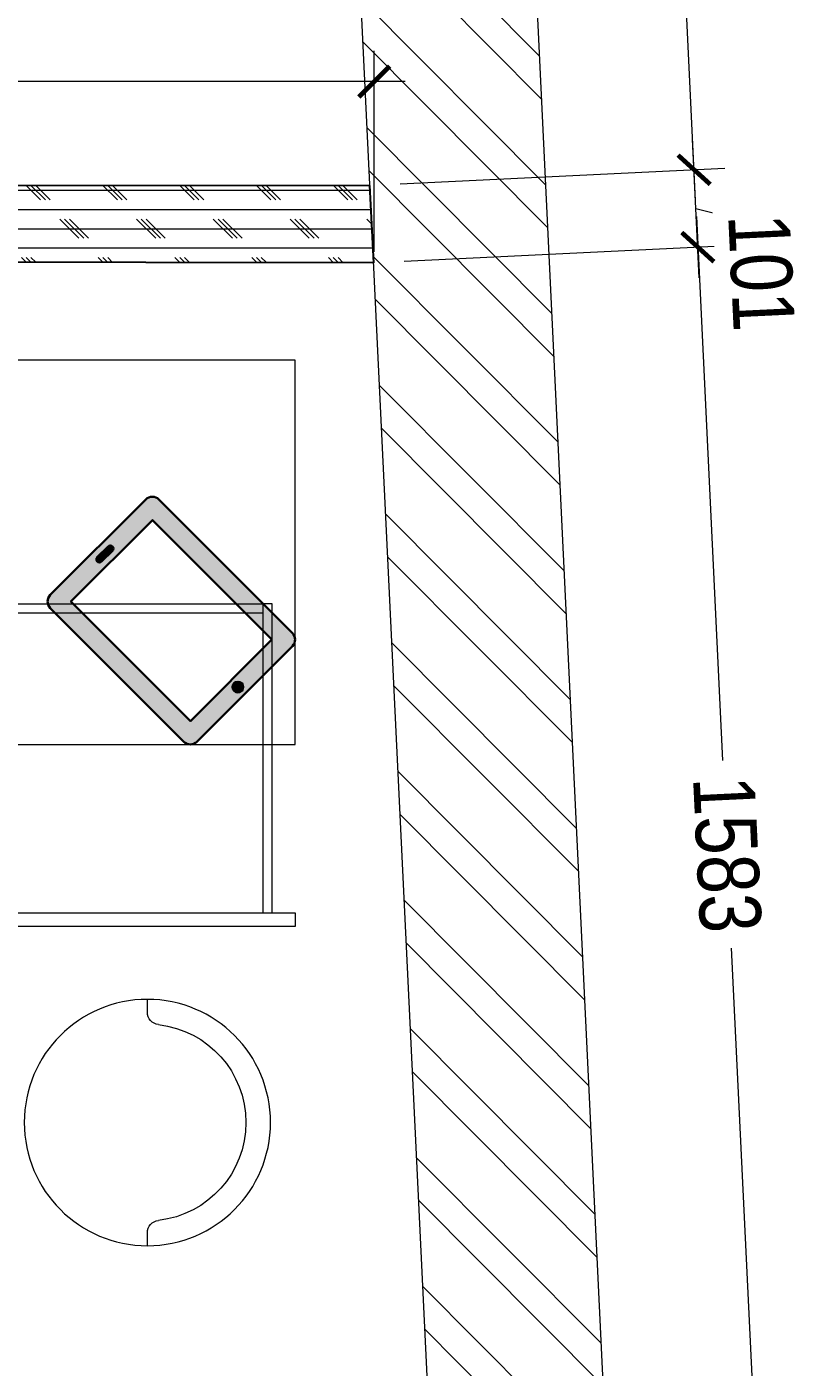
# Model space of a CAD drawing. Extents: x 8885 to 22004, y -1013833 to -999816.
# Drawn here: x 20982 to 22004, y -1012032 to -1010287 of the extents above; entities that cross this region are included whole.
import ezdxf
from ezdxf.lldxf.tags import DXFTag

# ---------------------------------------------------------------- set-up
doc = ezdxf.new("R2010")
doc.units = 0
doc.header["$LTSCALE"] = 40
doc.header["$MEASUREMENT"] = 0
doc.header["$PDMODE"] = 3
for name, color, linetype, lineweight in [('A-WALL-MASY', 1, 'Continuous', 9), ('dimensions', 149, 'Continuous', 5), ('Floor-Unit', 1, 'Continuous', 13), ('IM-ANNO-HATCH', 8, 'Continuous', 5), ('LENS_FURNITURE', 13, 'Continuous', 9), ('LENS_PARTITION', 21, 'Continuous', 25), ('wall hatch', 22, 'Continuous', 9)]:
    doc.layers.add(name, color=color, linetype=linetype, lineweight=lineweight)
doc.styles.get("Standard").update_dxf_attribs({"font": 'ARIALN.TTF'})
tags = doc.linetypes.add('DASHED2', pattern=[0.375, 0.25, -0.125]).pattern_tags.tags
tags[6:7] = [DXFTag(74, 4), DXFTag(75, 0), DXFTag(340, '0'), DXFTag(46, 1.0), DXFTag(50, 0.0), DXFTag(44, 0.0), DXFTag(45, 0.0)]
tags[4:5] = [DXFTag(74, 4), DXFTag(75, 0), DXFTag(340, '0'), DXFTag(46, 1.0), DXFTag(50, 0.0), DXFTag(44, 0.0), DXFTag(45, 0.0)]
doc.dimstyles.new('Working', dxfattribs={"dimscale": 0.8, "dimtxt": 100, "dimasz": 50, "dimexe": 50, "dimexo": 50, "dimgap": 0, "dimtad": 0, "dimdec": 0, "dimzin": 0, "dimdsep": 46, "dimtxsty": 'Standard', "dimblk": 'ARCHTICK', "dimcen": 0, "dimdle": 50, "dimclrd": 250, "dimclre": 8, "dimclrt": 7, "dimadec": 0, "dimazin": 0, "dimtfac": 1, "dimtdec": 0, "dimtofl": 0, "dimtmove": 1, "dimatfit": 3, "dimfxl": 3, "dimtolj": 1, "dimlwd": 5, "dimlwe": 0, "dimarcsym": 0})

# ---------------------------------------------------------------- blocks, each defined once
blk = doc.blocks.new('awfefwrea')
at = {"layer": 'wall hatch'}
h = blk.add_hatch(dxfattribs=at)
h.set_pattern_fill('ANSI32', color=256, scale=300, angle=269.87)
h.set_pattern_definition([(314.87, (-22742204.95695423, 1628129.264860727), (79.7298000862597, 79.3688161572608), []), (314.87, (-22742205.07728221, 1628076.231988735), (79.7298000862597, 79.3688161572608), [])])
h.paths.add_polyline_path([(-2146.327908560634, -1389.120402060449), (-2146.327908560634, -1331.746133983135), (-2306.595507912338, -1331.746133983135), (-2306.595507912338, -1389.120402060449)], flags=17)
h.paths.add_polyline_path([(-1866.92173133418, -1389.120402060449), (-1866.92173133418, -1331.746133983135), (-2146.327908560634, -1331.746133983135), (-2146.327908560634, -1389.120402060449)], flags=17)
h.paths.add_polyline_path([(-12.68073701485991, -4499.304474100471), (-12.68073701485991, -5591.528621446341), (-11722.33961895108, -5591.528621446341), (-11722.33961895108, -5820.133675538003), (-2146.327908560634, -5820.133675538003), (215.9243170805275, -5820.133675538003), (215.9243170805275, -4493.815493464469), (0, 0), (-2197.173971503973, -82.45446912944315), (-2197.173971503973, 14.89395993947983), (-5775.782947551459, -54.65583199635148), (-11722.33961895108, 200.0089539512992), (-11722.33961895108, -28.80563848093152), (-5778.45508897677, -283.3559883981943), (-2425.779025599361, -218.1971727311611), (-2425.779025599361, -319.7994189970196), (-217.4846082776785, -236.9276272170246), (-169.4455098956823, -1236.717032663524), (-2306.595507912338, -1236.717032663524), (-2306.595507912338, -1331.746133983135), (-1866.92173133418, -1331.746133983135), (-1866.92173133418, -1389.120402060449), (-162.1226472854614, -1389.120402060449)])
at = {"layer": 'A-WALL-MASY'}
for p, q in [((0, 0), (215.9243170805275, -4493.815493464469)), ((-162.1226472854614, -1389.120402060449), (-12.68073701485991, -4499.304474100471))]:
    blk.add_line(p, q, dxfattribs=at)
blk = doc.blocks.new('Chair')
at = {"layer": 'Floor-Unit', "ltscale": 100}
for p, q in [((587017.1812756595, -21249.19291745766), (586990.7880734093, -21249.19291745766)), ((587490.7880734095, -21249.19291745766), (587464.3948711595, -21249.19291745766))]:
    blk.add_line(p, q, dxfattribs=at)
blk.add_circle((587240.7880734095, -21249.19291745771), 250, dxfattribs=at)
for centre, radius, start, end in [((587017.1812756595, -21274.19291745767), 25, 6.37937020842336, 90), ((587240.7880734095, -21249.19291745771), 200, 186.3793702084324, 353.6206297915686), ((587464.3948711595, -21274.19291745767), 25, 90, 173.6206297915766)]:
    blk.add_arc(centre, radius, start, end, dxfattribs=at)
blk = doc.blocks.new('servgewrgtrs')
at = {"layer": 'LENS_FURNITURE', "true_color": 0xc7c8ca}
h = blk.add_hatch(color=9, dxfattribs=at)
h.dxf.hatch_style = 1
edge = h.paths.add_edge_path()
edge.add_line((-8.54246803093703, -981.967020192067), (115.9083254579454, -857.5162267031847))
edge.add_arc((107.4230440836399, -849.030945328879), 12.00000000009463, 315, 405)
edge.add_line((115.9083254579454, -840.5456639545736), (-58.03994271345435, -666.5973957831739))
edge.add_arc((-66.52522408775982, -675.0826771574793), 12.00000000009463, 45.00000000000002, 135)
edge.add_line((-75.01050546206531, -666.5973957831739), (-199.4612989509478, -791.0481892720563))
edge.add_arc((-190.9760175766423, -799.5334706454305), 11.99999999943609, 135.0000000031443, 225.0000000031443)
edge.add_line((-199.4612989500165, -808.0187520197359), (-25.5130307786167, -981.9670201911359))
edge.add_arc((-17.0277494043112, -973.4817388177615), 11.99999999943609, 224.9999999968557, 314.9999999968557)
h.paths.add_polyline_path([(-17.02774940524252, -955.0969625067663), (89.03826777357607, -849.0309453279477), (-66.52522408775982, -693.4674534666119), (-172.5912412665784, -799.5334706454305)], flags=16)
edge = h.paths.add_edge_path(flags=16)
edge.add_line((-138.2965623782947, -741.9042679787381), (-124.1544267544522, -727.7621323548956))
edge.add_arc((-121.3259996296838, -730.5905594796641), 4.000000000031544, 45, 135, ccw=False)
edge.add_arc((-121.3259996296838, -730.5905594796641), 4.000000000031544, -45, 45, ccw=False)
edge.add_line((-118.4975725049153, -733.4189866044326), (-132.6397081287578, -747.561122228275))
edge.add_arc((-135.4681352535263, -744.7326951035066), 4.000000000031544, 225, 315, ccw=False)
edge.add_arc((-135.4681352535263, -744.7326951035066), 4.000000000031544, 135, 225, ccw=False)
edge = h.paths.add_edge_path(flags=16)
edge.add_arc((44.84409394953398, -910.9027886827243), 7, 0, 360)
at = {"layer": 'LENS_FURNITURE', "lineweight": 0, "true_color": 0x939598}
h = blk.add_hatch(dxfattribs=at)
h.set_pattern_fill('ANSI31', color=252, scale=10, angle=405)
h.set_pattern_definition([(90, (-3772352.875833935, -3684050.327587578), (-1.25, 2e-16), [])])
edge = h.paths.add_edge_path()
edge.add_line((-138.2965623782947, -741.9042679787381), (-124.1544267544522, -727.7621323548956))
edge.add_arc((-121.3259996296838, -730.5905594796641), 4.000000000031544, 45, 135, ccw=False)
edge.add_arc((-121.3259996296838, -730.5905594796641), 4.000000000031544, -45, 45, ccw=False)
edge.add_line((-118.4975725049153, -733.4189866044326), (-132.6397081287578, -747.561122228275))
edge.add_arc((-135.4681352535263, -744.7326951035066), 4.000000000031544, 225, 315, ccw=False)
edge.add_arc((-135.4681352535263, -744.7326951035066), 4.000000000031544, 135, 225, ccw=False)
edge = h.paths.add_edge_path()
edge.add_arc((44.84409394953398, -910.9027886827243), 7, 0, 360)
at = {"layer": 'LENS_FURNITURE'}
blk.add_lwpolyline([(119.4230440827086, -352.4817388160154), (119.4230440827086, -985.4817388160155), (-380.5769559172913, -985.4817388160155), (-380.5769559172913, -352.4817388160154)], close=True, dxfattribs=at)
at = {"layer": 'LENS_FURNITURE', "color": 146, "true_color": 0x105689}
for points in [[(338.5359051078558, -352.4817388160154), (338.5359051078558, -985.4817388160155), (356.5359051078558, -985.4817388160155), (356.5359051078558, -352.4817388160154)], [(-63.4640948921442, -394.4817388160154), (-63.4640948921442, -943.4817388160153), (-51.4640948921442, -943.4817388160153), (-51.4640948921442, -394.4817388160154)], [(-63.4640948921442, -955.4817388160154), (-63.4640948921442, -943.4817388160153), (338.5359051078558, -943.4817388160153), (338.5359051078558, -955.4817388160154)]]:
    blk.add_lwpolyline(points, close=True, dxfattribs=at)
at = {"layer": 'LENS_FURNITURE', "color": 18, "lineweight": 30, "true_color": 0x000000}
for points in [[(-8.54246803093703, -981.967020192067), (115.9083254579454, -857.5162267031847, 0.4142135623730951), (115.9083254579454, -840.5456639545736), (-58.03994271345434, -666.5973957831739, 0.4142135623730951), (-75.01050546206531, -666.5973957831739), (-199.4612989509478, -791.0481892720563, 0.4142135623730951), (-199.4612989500165, -808.0187520197359), (-25.51303077861669, -981.9670201911359, 0.4142135623730951)], [(-138.2965623782947, -741.9042679787381), (-124.1544267544522, -727.7621323548956, -0.4142135623730951), (-118.4975725049153, -727.7621323548956), (-118.4975725049153, -727.7621323548956, -0.4142135623730951), (-118.4975725049153, -733.4189866044326), (-132.6397081287578, -747.561122228275, -0.4142135623730951), (-138.2965623782947, -747.561122228275), (-138.2965623782947, -747.561122228275, -0.4142135623730951)]]:
    blk.add_lwpolyline(points, format="xyb", close=True, dxfattribs=at)
blk.add_lwpolyline([(-17.02774940524252, -955.0969625067663), (89.03826777357607, -849.0309453279477), (-66.52522408775982, -693.4674534666119), (-172.5912412665784, -799.5334706454305)], close=True, dxfattribs=at)
blk.add_circle((44.84409394953398, -910.9027886827243), 7, dxfattribs=at)
at = {"layer": 'Floor-Unit', "xscale": 0.6413055337135763, "yscale": 0.6413055337135763, "zscale": 0.6413055337135763}
blk.add_blockref('Chair', (-375989.1127056331, 12834.13492621091), dxfattribs=at)
blk = doc.blocks.new('_ArchTick')
at = {"const_width": 0.15}
blk.add_lwpolyline([(-0.5, -0.5), (0.5, 0.5)], dxfattribs=at)
blk = doc.blocks.new('*D58')
at = {"layer": 'Defpoints', "color": 0, "ltscale": 50, "transparency": 16777216}
for p in [(21856.0800509546, -1010573.964236162), (21433.48021822014, -1010594.269827349), (21509.4419102706, -1012175.18407204)]:
    blk.add_point(p, dxfattribs=at)
at = {"layer": 'dimensions', "color": 250, "linetype": 'DASHED2', "lineweight": 5, "ltscale": 50, "transparency": 16777216}
for p, q in [((21854.1602970797, -1010534.010330908), (21889.50901125735, -1011269.687542229)), ((21933.96149687997, -1012194.832386107), (21898.61278270232, -1011459.155174785))]:
    blk.add_line(p, q, dxfattribs=at)
at = {"layer": 'dimensions', "color": 8, "linetype": 'DASHED2', "lineweight": 0, "ltscale": 50, "transparency": 16777216}
for p, q in [((21473.43412347431, -1010592.350073474), (21896.03395620878, -1010572.044482287)), ((21549.39581552478, -1012173.264318165), (21971.99564825925, -1012152.958726977))]:
    blk.add_line(p, q, dxfattribs=at)
at = {"layer": 'dimensions', "color": 250, "lineweight": 5, "ltscale": 50, "transparency": 16777216, "xscale": 40, "yscale": 40, "zscale": 40}
for p, rotation in [((21856.0800509546, -1010573.964236162), 92.75090163385815), ((21932.04174300507, -1012154.878480852), 272.7509016338581)]:
    blk.add_blockref('_ArchTick', p, dxfattribs=dict(at, rotation=rotation))
at = {"layer": 'dimensions', "color": 7, "ltscale": 50, "transparency": 16777216, "insert": (21894.06089697987, -1011364.421358507), "char_height": 80, "attachment_point": 5, "rotation": 272.7509016338581, "bg_fill": 3, "box_fill_scale": 1.25, "bg_fill_color": 9, "bg_fill_true_color": 13158600, "bg_fill_transparency": 0}
blk.add_mtext('\\A1;1583', dxfattribs=at)
blk = doc.blocks.new('*D59')
at = {"layer": 'Defpoints', "color": 0, "ltscale": 50, "transparency": 16777216}
for p in [(21851.24138311712, -1010473.261912357), (21428.64155038266, -1010493.567503544), (21433.48021822014, -1010594.269827349)]:
    blk.add_point(p, dxfattribs=at)
at = {"layer": 'dimensions', "color": 250, "linetype": 'DASHED2', "lineweight": 5, "ltscale": 50, "transparency": 16777216}
for p, q in [((21857.99980482951, -1010613.918141416), (21849.32162924221, -1010433.308007103)), ((21853.66071703586, -1010523.61307426), (21935.57742268902, -1010543.958773884))]:
    blk.add_line(p, q, dxfattribs=at)
at = {"layer": 'dimensions', "color": 8, "linetype": 'DASHED2', "lineweight": 0, "ltscale": 50, "transparency": 16777216}
for p, q in [((21468.59545563684, -1010491.64774967), (21891.19528837129, -1010471.342158482)), ((21473.43412347431, -1010592.350073474), (21896.03395620878, -1010572.044482287))]:
    blk.add_line(p, q, dxfattribs=at)
at = {"layer": 'dimensions', "color": 250, "lineweight": 5, "ltscale": 50, "transparency": 16777216, "xscale": 40, "yscale": 40, "zscale": 40, "rotation": 92.75090163385812}
blk.add_blockref('_ArchTick', (21851.24138311712, -1010473.261912357), dxfattribs=at)
at = {"layer": 'dimensions', "color": 7, "ltscale": 50, "transparency": 16777216, "insert": (21938.60371955449, -1010606.942044718), "char_height": 80, "attachment_point": 5, "rotation": 272.7509016338581, "bg_fill": 3, "box_fill_scale": 1.25, "bg_fill_color": 9, "bg_fill_true_color": 13158600, "bg_fill_transparency": 0}
blk.add_mtext('\\A1;101', dxfattribs=at)
at = {"layer": 'dimensions', "color": 250, "lineweight": 5, "ltscale": 50, "transparency": 16777216, "xscale": 40, "yscale": 40, "zscale": 40, "rotation": 272.7509016338581}
blk.add_blockref('_ArchTick', (21856.08005095461, -1010573.964236162), dxfattribs=at)
blk = doc.blocks.new('*D60')
at = {"layer": 'Defpoints', "color": 0, "ltscale": 50, "transparency": 16777216}
for p in [(21782.59983273448, -1009044.694408813), (21360.00000000001, -1009065), (21428.64155038266, -1010493.567503544)]:
    blk.add_point(p, dxfattribs=at)
at = {"layer": 'dimensions', "color": 250, "linetype": 'DASHED2', "lineweight": 5, "ltscale": 50, "transparency": 16777216}
for p, q in [((21780.68007885958, -1009004.740503558), (21812.37265075832, -1009664.326105368)), ((21853.16113699203, -1010513.215817611), (21821.46856509329, -1009853.630215802))]:
    blk.add_line(p, q, dxfattribs=at)
at = {"layer": 'dimensions', "color": 8, "linetype": 'DASHED2', "lineweight": 0, "ltscale": 50, "transparency": 16777216}
for p, q in [((21399.95390525418, -1009063.080246125), (21822.55373798866, -1009042.774654938)), ((21468.59545563684, -1010491.64774967), (21891.19528837131, -1010471.342158482))]:
    blk.add_line(p, q, dxfattribs=at)
at = {"layer": 'dimensions', "color": 250, "lineweight": 5, "ltscale": 50, "transparency": 16777216, "xscale": 40, "yscale": 40, "zscale": 40}
for p, rotation in [((21782.59983273448, -1009044.694408813), 92.75090163385812), ((21851.24138311713, -1010473.261912357), 272.7509016338581)]:
    blk.add_blockref('_ArchTick', p, dxfattribs=dict(at, rotation=rotation))
at = {"layer": 'dimensions', "color": 7, "ltscale": 50, "transparency": 16777216, "insert": (21816.92060792573, -1009758.978160585), "char_height": 80, "attachment_point": 5, "rotation": 272.7509016338581, "bg_fill": 3, "box_fill_scale": 1.25, "bg_fill_color": 9, "bg_fill_true_color": 13158600, "bg_fill_transparency": 0}
blk.add_mtext('\\A1;1430', dxfattribs=at)
blk = doc.blocks.new('*D89')
at = {"layer": 'Defpoints', "color": 0, "ltscale": 50, "transparency": 16777216}
for p in [(19949.88448032737, -1010358.5), (19949.88448032737, -1010592.408219386), (21434.7209551353, -1010620.09203602)]:
    blk.add_point(p, dxfattribs=at)
at = {"layer": 'dimensions', "color": 8, "linetype": 'DASHED2', "lineweight": 0, "ltscale": 50, "transparency": 16777216}
for p, q in [((19949.88448032737, -1010552.408219386), (19949.88448032737, -1010318.5)), ((21434.7209551353, -1010580.09203602), (21434.7209551353, -1010318.5))]:
    blk.add_line(p, q, dxfattribs=at)
at = {"layer": 'dimensions', "color": 250, "linetype": 'DASHED2', "lineweight": 5, "ltscale": 50, "transparency": 16777216}
for p, q in [((19909.88448032737, -1010358.5), (20597.18675593052, -1010358.5)), ((21474.7209551353, -1010358.5), (20787.41867953215, -1010358.5))]:
    blk.add_line(p, q, dxfattribs=at)
at = {"layer": 'dimensions', "color": 250, "lineweight": 5, "ltscale": 50, "transparency": 16777216, "xscale": 40, "yscale": 40, "zscale": 40, "rotation": 180}
blk.add_blockref('_ArchTick', (19949.88448032737, -1010358.5), dxfattribs=at)
at = {"layer": 'dimensions', "color": 250, "lineweight": 5, "ltscale": 50, "transparency": 16777216, "xscale": 40, "yscale": 40, "zscale": 40}
blk.add_blockref('_ArchTick', (21434.7209551353, -1010358.5), dxfattribs=at)
at = {"layer": 'dimensions', "color": 7, "ltscale": 50, "transparency": 16777216, "insert": (20692.30271773133, -1010358.5), "char_height": 80, "attachment_point": 5, "bg_fill": 3, "box_fill_scale": 1.25, "bg_fill_color": 9, "bg_fill_true_color": 13158600, "bg_fill_transparency": 0}
blk.add_mtext('\\A1;1485', dxfattribs=at)

msp = doc.modelspace()

# ---------------------------------------------------------------- hatches: boundary and pattern name
at = {"layer": 'IM-ANNO-HATCH'}
h = msp.add_hatch(dxfattribs=at)
h.set_pattern_fill('CORK', color=256, scale=200, angle=180)
h.set_pattern_definition([(180, (0, 0), (-3.1e-15, -25), []), (315, (-12.5, 12.5), (49.99999991609843, 49.99999991609841), [35.35533920000001, -35.35533920000001]), (315, (-18.75, 12.5), (49.99999991609843, 49.99999991609841), [35.35533920000001, -35.35533920000001]), (315, (-25, 12.5), (49.99999991609843, 49.99999991609841), [35.35533920000001, -35.35533920000001])])
h.paths.add_polyline_path([(19949.88448032737, -1010492.408219386), (21428.64155038265, -1010493.567503545), (21433.48021822014, -1010594.269827349), (19949.88448032737, -1010592.408219386)])

# ---------------------------------------------------------------- linework, layer by layer
at = {"layer": 'LENS_PARTITION'}
msp.add_lwpolyline([(19949.88448032737, -1010492.408219386), (21428.64155038265, -1010493.567503545), (21433.48021822014, -1010594.269827349), (19949.88448032737, -1010592.408219386)], close=True, dxfattribs=at)

# ---------------------------------------------------------------- block references
msp.add_blockref('awfefwrea', (21522.12264728546, -1007675.879597939))
at = {"layer": 'LENS_PARTITION', "xscale": -1, "rotation": 90}
msp.add_blockref('servgewrgtrs', (20346.11551967636, -1011101.803216118), dxfattribs=at)

# ---------------------------------------------------------------- next in the draw order: dimensions: what is measured, and where the dimension line sits
at = {"layer": 'dimensions', "ltscale": 50}
dim = msp.add_aligned_dim(p1=(21509.4419102706, -1012175.18407204), p2=(21433.48021822014, -1010594.269827349), distance=-423.0873853716825, dimstyle='Working', override={"dimfxl": 500, "dimfxlon": 1, "dimtfill": 1, "dimarcsym": 1}, dxfattribs=at)
dim.commit()
dim.dimension.update_dxf_attribs({"geometry": '*D58', "text_midpoint": (21894.06089697987, -1011364.421358507)})

# ---------------------------------------------------------------- next in the draw order: dimensions: what is measured, and where the dimension line sits
dim = msp.add_linear_dim(base=(21851.24138311712, -1010473.261912357), p1=(21433.48021822014, -1010594.269827349), p2=(21428.64155038266, -1010493.567503545), angle=272.7509016338581, dimstyle='Working', override={"dimfxl": 500, "dimfxlon": 1, "dimtfill": 1, "dimarcsym": 1}, dxfattribs=at)
dim.commit()
dim.dimension.update_dxf_attribs({"geometry": '*D59', "text_midpoint": (21935.57742268894, -1010543.958773884)})

# ---------------------------------------------------------------- next in the draw order: dimensions: what is measured, and where the dimension line sits
dim = msp.add_linear_dim(base=(21782.59983273448, -1009044.694408813), p1=(21428.64155038266, -1010493.567503545), p2=(21360, -1009065), angle=272.7509016338581, dimstyle='Working', override={"dimfxl": 500, "dimfxlon": 1, "dimtfill": 1, "dimarcsym": 1}, dxfattribs=at)
dim.commit()
dim.dimension.update_dxf_attribs({"geometry": '*D60', "text_midpoint": (21816.92060792573, -1009758.978160585)})

# ---------------------------------------------------------------- next in the draw order: dimensions: what is measured, and where the dimension line sits
dim = msp.add_linear_dim(base=(19949.88448032737, -1010358.5), p1=(21434.7209551353, -1010620.09203602), p2=(19949.88448032737, -1010592.408219386), dimstyle='Working', override={"dimfxl": 500, "dimfxlon": 1, "dimtfill": 1, "dimarcsym": 1}, dxfattribs=at)
dim.commit()
dim.dimension.update_dxf_attribs({"geometry": '*D89', "text_midpoint": (20692.30271773133, -1010358.5)})

doc.saveas('drawing.dxf')
